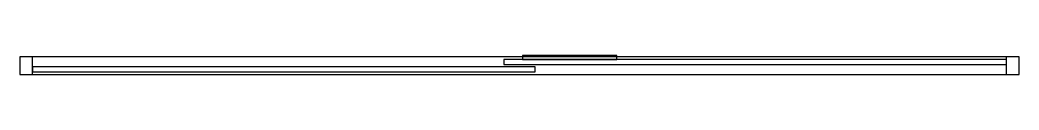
# Model space of a CAD drawing. Header units: metres. Extents: x 0 to 1.59, y 0 to 0.03.
import ezdxf

# ---------------------------------------------------------------- set-up
doc = ezdxf.new("R2010")
doc.units = ezdxf.units.M
doc.layers.add('MAMPARA', color=7, linetype='Continuous')
doc.layers.add('MAMPARA_VIDRIO', color=4, linetype='Continuous')

# ---------------------------------------------------------------- blocks, each defined once
blk = doc.blocks.new('MAMPARA_CORR_L1590')
at = {"layer": 'MAMPARA'}
for p, q in [((0.02, 0), (0.02, 0.028)), ((1.57, 0), (1.57, 0.028))]:
    blk.add_line(p, q, dxfattribs=at)
for points in [[(0, 0), (1.59, 0), (1.59, 0.028), (0, 0.028)], [(0.8, 0.024), (0.95, 0.024), (0.95, 0.03), (0.8, 0.03)]]:
    blk.add_lwpolyline(points, close=True, dxfattribs=at)
at = {"layer": 'MAMPARA_VIDRIO'}
for points in [[(0.77, 0.016), (1.57, 0.016), (1.57, 0.024), (0.77, 0.024)], [(0.02, 0.004), (0.82, 0.004), (0.82, 0.012), (0.02, 0.012)]]:
    blk.add_lwpolyline(points, close=True, dxfattribs=at)

msp = doc.modelspace()

# ---------------------------------------------------------------- block references
at = {"layer": 'MAMPARA'}
msp.add_blockref('MAMPARA_CORR_L1590', (0, 0), dxfattribs=at)

doc.saveas('drawing.dxf')
